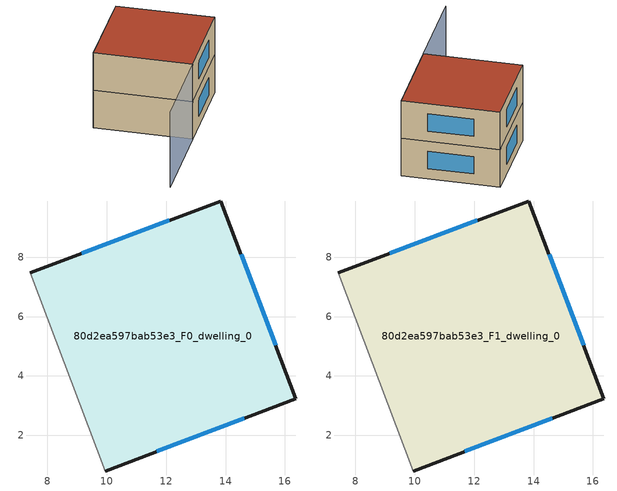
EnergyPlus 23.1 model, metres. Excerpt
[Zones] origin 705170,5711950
80d2ea597bab53e3_F0_dwelling_0
 floor ground (EU_floor_Construction): 13.84,9.89 16.37,3.23 9.95,0.8 7.42,7.47 z0
 wall outside (EU_wall_Construction): 9.95,0.8 16.37,3.23 13.84,9.89 7.42,7.47 z0:3
 wall adiabatic (EU_wall_Construction): 7.42,7.47 9.95,0.8 z0:3
 window (EU_Window_Construction): 12.11,9.24 9.16,8.12 / 15.69,5.03 14.53,8.09 / 11.68,1.46 14.63,2.58 z0.81:2.19
80d2ea597bab53e3_F1_dwelling_0
 floor to 80d2ea597bab53e3_F0_dwelling_0 (EU_floor_Construction): 13.84,9.89 16.37,3.23 9.95,0.8 7.42,7.47 z3
 wall outside (EU_wall_Construction): 9.95,0.8 16.37,3.23 13.84,9.89 7.42,7.47 z3:6
 wall adiabatic (EU_wall_Construction): 7.42,7.47 9.95,0.8 z3:6
 window (EU_Window_Construction): 12.11,9.24 9.16,8.12 / 15.69,5.03 14.53,8.09 / 11.68,1.46 14.63,2.58 z3.81:5.19
 roof outside (EU_roof_Construction): 16.37,3.23 13.84,9.89 7.42,7.47 9.95,0.8 z6
shading: 7.42,7.47 9.95,0.8 / 9.95,0.8 3.43,-1.67 z0:6
[Building]
EU S2 Campaign: North Axis=0; Terrain=City; Solar Distribution=FullExterior
[Site:Location]
London: Latitude=51.5; Longitude=-0.5; Time Zone=0; Elevation=25
[SizingPeriod:WeatherFileDays]
AnnualSizingPeriod: Begin Month=1; Begin Day of Month=1; End Month=12; End Day of Month=31; Day of Week for Start Day=Monday; Use Weather File Daylight Saving Period=No; Use Weather File Rain and Snow Indicators=No
[MATERIAL]
EU_InternalMass_Material: Roughness=MediumRough; Thickness=0.1; Conductivity=1; Density=1800; Specific Heat=900; Thermal Absorptance=0.9; Solar Absorptance=0.7; Visible Absorptance=0.7
[MATERIAL:NOMASS] Roughness=MediumRough; Thermal Absorptance=0.9; Solar Absorptance=0.7; Visible Absorptance=0.7
Name | Thermal Resistance
EU_wall_NoMass | 0.727863
EU_roof_NoMass | 0.773354
EU_floor_NoMass | 1.79329
[WINDOWMATERIAL:SIMPLEGLAZINGSYSTEM]
EU_Window_SimpleGlazing: UFactor=2.58614; Solar Heat Gain Coefficient=0.76; Visible Transmittance=0.76
[CONSTRUCTION]
EU_wall_Construction: EU_wall_NoMass
EU_roof_Construction: EU_roof_NoMass
EU_floor_Construction: EU_floor_NoMass
EU_Window_Construction: EU_Window_SimpleGlazing
EU_InternalMass_Construction: EU_InternalMass_Material
[ZONE] Type=1; Multiplier=1; Ceiling Height=autocalculate; Floor Area=autocalculate; Part of Total Floor Area=Yes
Name | Volume
80d2ea597bab53e3_F0_dwelling_0 | 146.835
80d2ea597bab53e3_F1_dwelling_0 | 146.834
[INTERNALMASS] Construction=EU_InternalMass_Construction; Surface Area=48.9448
Name | Zone or ZoneList
80d2ea597bab53e3_F0_dwelling_0_EU_InternalMass | 80d2ea597bab53e3_F0_dwelling_0
80d2ea597bab53e3_F1_dwelling_0_EU_InternalMass | 80d2ea597bab53e3_F1_dwelling_0
[OTHEREQUIPMENT] Fuel Type=Electricity; Design Level Calculation Method=Watts/Area; Power per Zone Floor Area=1; Fraction Latent=0; Fraction Radiant=0; Fraction Lost=0; Carbon Dioxide Generation Rate=0; EndUse Subcategory=EU_Step8_InternalGains
Name | Zone or ZoneList or Space or SpaceList | Schedule
EU_Step8_InternalGain_80d2ea597bab53e3_F0_dwelling_0_f000 | 80d2ea597bab53e3_F0_dwelling_0 | EU_Step8_GainSchedule_80d2ea597bab53e3_F0_dwelling_0_f000
EU_Step8_InternalGain_80d2ea597bab53e3_F1_dwelling_0_f000 | 80d2ea597bab53e3_F1_dwelling_0 | EU_Step8_GainSchedule_80d2ea597bab53e3_F1_dwelling_0_f000
[ZONEVENTILATION:DESIGNFLOWRATE] Schedule=EU_AlwaysOn; Design Flow Rate Calculation Method=AirChanges/Hour; Air Changes per Hour=0.484901; Ventilation Type=Natural; Fan Pressure Rise=0; Fan Total Efficiency=1; Constant Term Coefficient=1; Temperature Term Coefficient=0; Velocity Term Coefficient=0; Velocity Squared Term Coefficient=0; Minimum Indoor Temperature=-100; Maximum Indoor Temperature=100; Delta Temperature=-100; Minimum Outdoor Temperature=-100; Maximum Outdoor Temperature=100; Maximum Wind Speed=40
Name | Zone or ZoneList or Space or SpaceList
EU_ConstantAir_80d2ea597bab53e3_F0_dwelling_0 | 80d2ea597bab53e3_F0_dwelling_0
EU_ConstantAir_80d2ea597bab53e3_F1_dwelling_0 | 80d2ea597bab53e3_F1_dwelling_0
[HVACTEMPLATE:THERMOSTAT] Constant Heating Setpoint=20; Constant Cooling Setpoint=50
EU_HeatOnly_80d2ea597bab53e3_F0_dwelling_0; EU_HeatOnly_80d2ea597bab53e3_F1_dwelling_0
[HVACTEMPLATE:ZONE:IDEALLOADSAIRSYSTEM] System Availability Schedule=EU_AlwaysOn; Maximum Heating Supply Air Temperature=50; Minimum Cooling Supply Air Temperature=13; Maximum Heating Supply Air Humidity Ratio=0.0156; Minimum Cooling Supply Air Humidity Ratio=0.0077; Heating Limit=NoLimit; Cooling Limit=NoLimit; Heating Availability Schedule=EU_AlwaysOn; Cooling Availability Schedule=EU_CoolingOff; Dehumidification Control Type=ConstantSensibleHeatRatio; Cooling Sensible Heat Ratio=0.7; Dehumidification Setpoint=60; Humidification Control Type=None; Humidification Setpoint=30; Outdoor Air Method=None; Outdoor Air Flow Rate per Person=0.00944; Outdoor Air Flow Rate per Zone Floor Area=0; Outdoor Air Flow Rate per Zone=0; Demand Controlled Ventilation Type=None; Outdoor Air Economizer Type=NoEconomizer; Heat Recovery Type=None; Sensible Heat Recovery Effectiveness=0.7; Latent Heat Recovery Effectiveness=0.65
Name | Template Thermostat
80d2ea597bab53e3_F0_dwelling_0 | EU_HeatOnly_80d2ea597bab53e3_F0_dwelling_0
80d2ea597bab53e3_F1_dwelling_0 | EU_HeatOnly_80d2ea597bab53e3_F1_dwelling_0
[SIZING:ZONE] Zone Cooling Design Supply Air Temperature Input Method=SupplyAirTemperature; Zone Cooling Design Supply Air Temperature=13; Zone Heating Design Supply Air Temperature Input Method=SupplyAirTemperature; Zone Heating Design Supply Air Temperature=50; Zone Cooling Design Supply Air Humidity Ratio=0.008; Zone Heating Design Supply Air Humidity Ratio=0.008; Cooling Design Air Flow Method=DesignDay; Cooling Design Air Flow Rate=0; Cooling Minimum Air Flow per Zone Floor Area=0.000762; Cooling Minimum Air Flow=0; Cooling Minimum Air Flow Fraction=0.2; Heating Design Air Flow Method=DesignDay; Heating Design Air Flow Rate=0; Heating Maximum Air Flow per Zone Floor Area=0.002032; Heating Maximum Air Flow=0.141576; Heating Maximum Air Flow Fraction=0.3; Account for Dedicated Outdoor Air System=No; Dedicated Outdoor Air System Control Strategy=NeutralSupplyAir; Dedicated Outdoor Air Low Setpoint Temperature for Design=autosize; Dedicated Outdoor Air High Setpoint Temperature for Design=autosize; Zone Load Sizing Method=Sensible Load Only No Latent Load; Zone Latent Cooling Design Supply Air Humidity Ratio Input Method=HumidityRatioDifference; Zone Cooling Design Supply Air Humidity Ratio Difference=0.005; Zone Latent Heating Design Supply Air Humidity Ratio Input Method=HumidityRatioDifference; Zone Humidification Design Supply Air Humidity Ratio Difference=0.005
80d2ea597bab53e3_F0_dwelling_0; 80d2ea597bab53e3_F1_dwelling_0
[SCHEDULE:CONSTANT]
Name | Hourly Value
EU_AlwaysOn | 1
EU_CoolingOff | 0
[SCHEDULE:FILE] Column Number=1; Rows to Skip at Top=0; Number of Hours of Data=8760; Column Separator=Comma; Interpolate to Timestep=No; Minutes per Item=60; Adjust Schedule for Daylight Savings=Yes
Name | File
EU_Step8_GainSchedule_80d2ea597bab53e3_F0_dwelling_0_f000 | ../../schedules/80d2ea597bab53e3/80d2ea597bab53e3_F0_dwelling_0_f000_gain.csv
EU_Step8_GainSchedule_80d2ea597bab53e3_F1_dwelling_0_f000 | ../../schedules/80d2ea597bab53e3/80d2ea597bab53e3_F1_dwelling_0_f000_gain.csv
